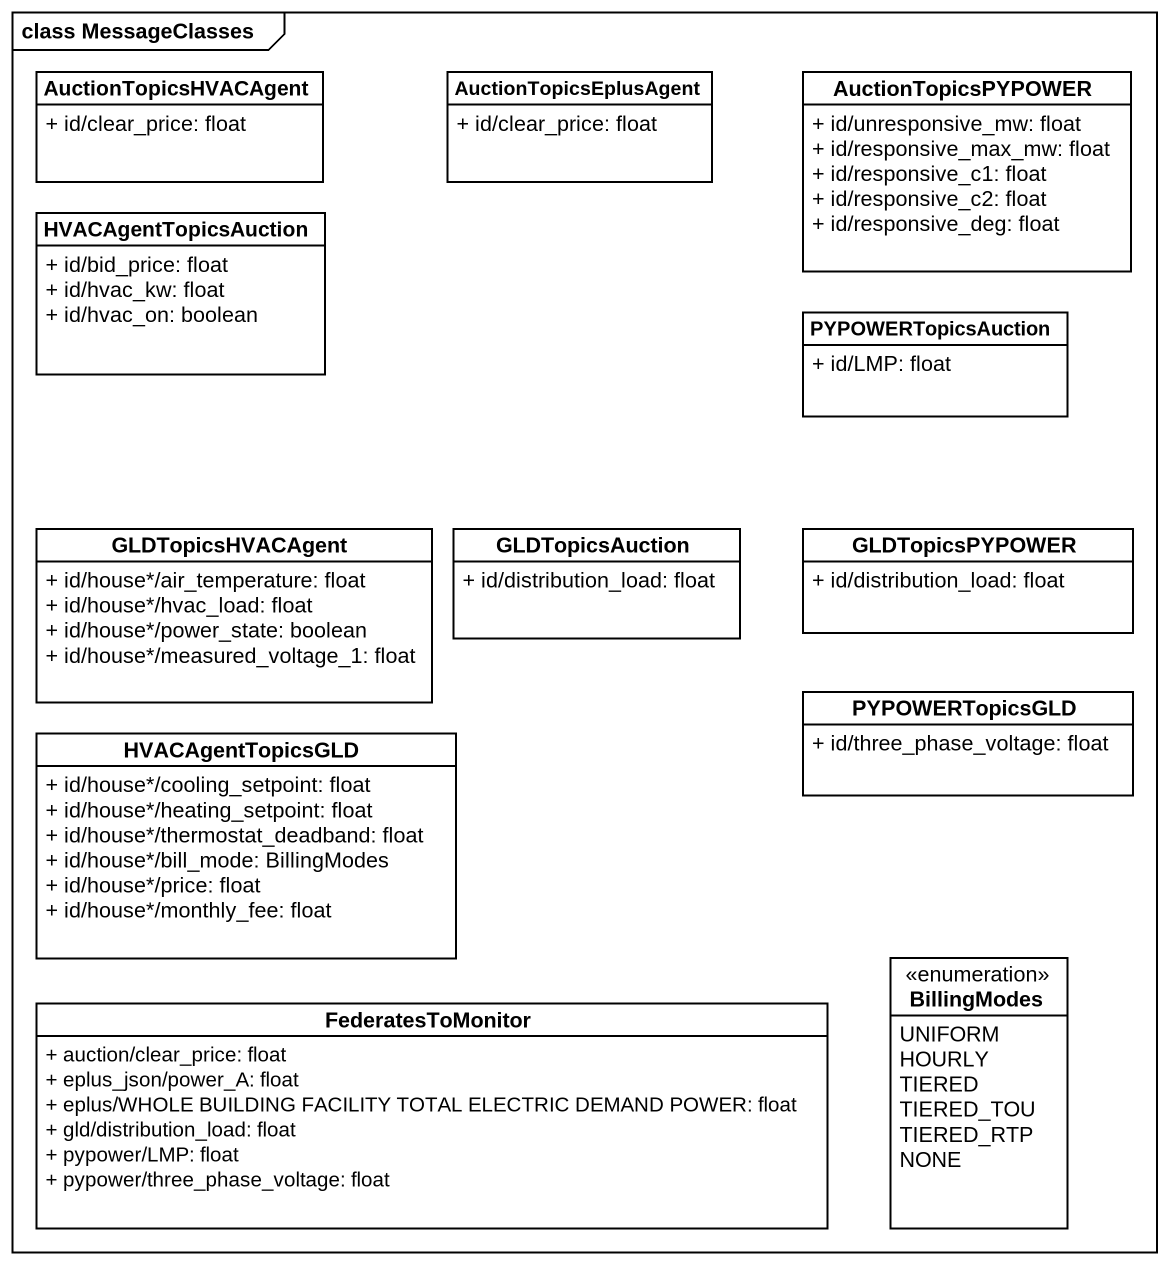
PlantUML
@startuml
mainframe class MessageClasses
hide circle
hide empty members
skinparam classAttributeIconSize 0
class AuctionTopicsHVACAgent {
  + id/clear_price: float
}
class AuctionTopicsEplusAgent {
  + id/clear_price: float
}
class AuctionTopicsPYPOWER {
  + id/unresponsive_mw: float
  + id/responsive_max_mw: float
  + id/responsive_c1: float
  + id/responsive_c2: float
  + id/responsive_deg: float
}
class HVACAgentTopicsAuction {
  + id/bid_price: float
  + id/hvac_kw: float
  + id/hvac_on: boolean
}
class PYPOWERTopicsAuction {
  + id/LMP: float
}
class GLDTopicsHVACAgent {
  + id/house*/air_temperature: float
  + id/house*/hvac_load: float
  + id/house*/power_state: boolean
  + id/house*/measured_voltage_1: float
}
class GLDTopicsAuction {
  + id/distribution_load: float
}
class GLDTopicsPYPOWER {
  + id/distribution_load: float
}
class HVACAgentTopicsGLD {
  + id/house*/cooling_setpoint: float
  + id/house*/heating_setpoint: float
  + id/house*/thermostat_deadband: float
  + id/house*/bill_mode: BillingModes
  + id/house*/price: float
  + id/house*/monthly_fee: float
}
class PYPOWERTopicsGLD {
  + id/three_phase_voltage: float
}
class FederatesToMonitor {
  + auction/clear_price: float
  + eplus_json/power_A: float
  + eplus/WHOLE BUILDING FACILITY TOTAL ELECTRIC DEMAND POWER: float
  + gld/distribution_load: float
  + pypower/LMP: float
  + pypower/three_phase_voltage: float
}
enum BillingModes {
  UNIFORM
  HOURLY
  TIERED
  TIERED_TOU
  TIERED_RTP
  NONE
}
@enduml
